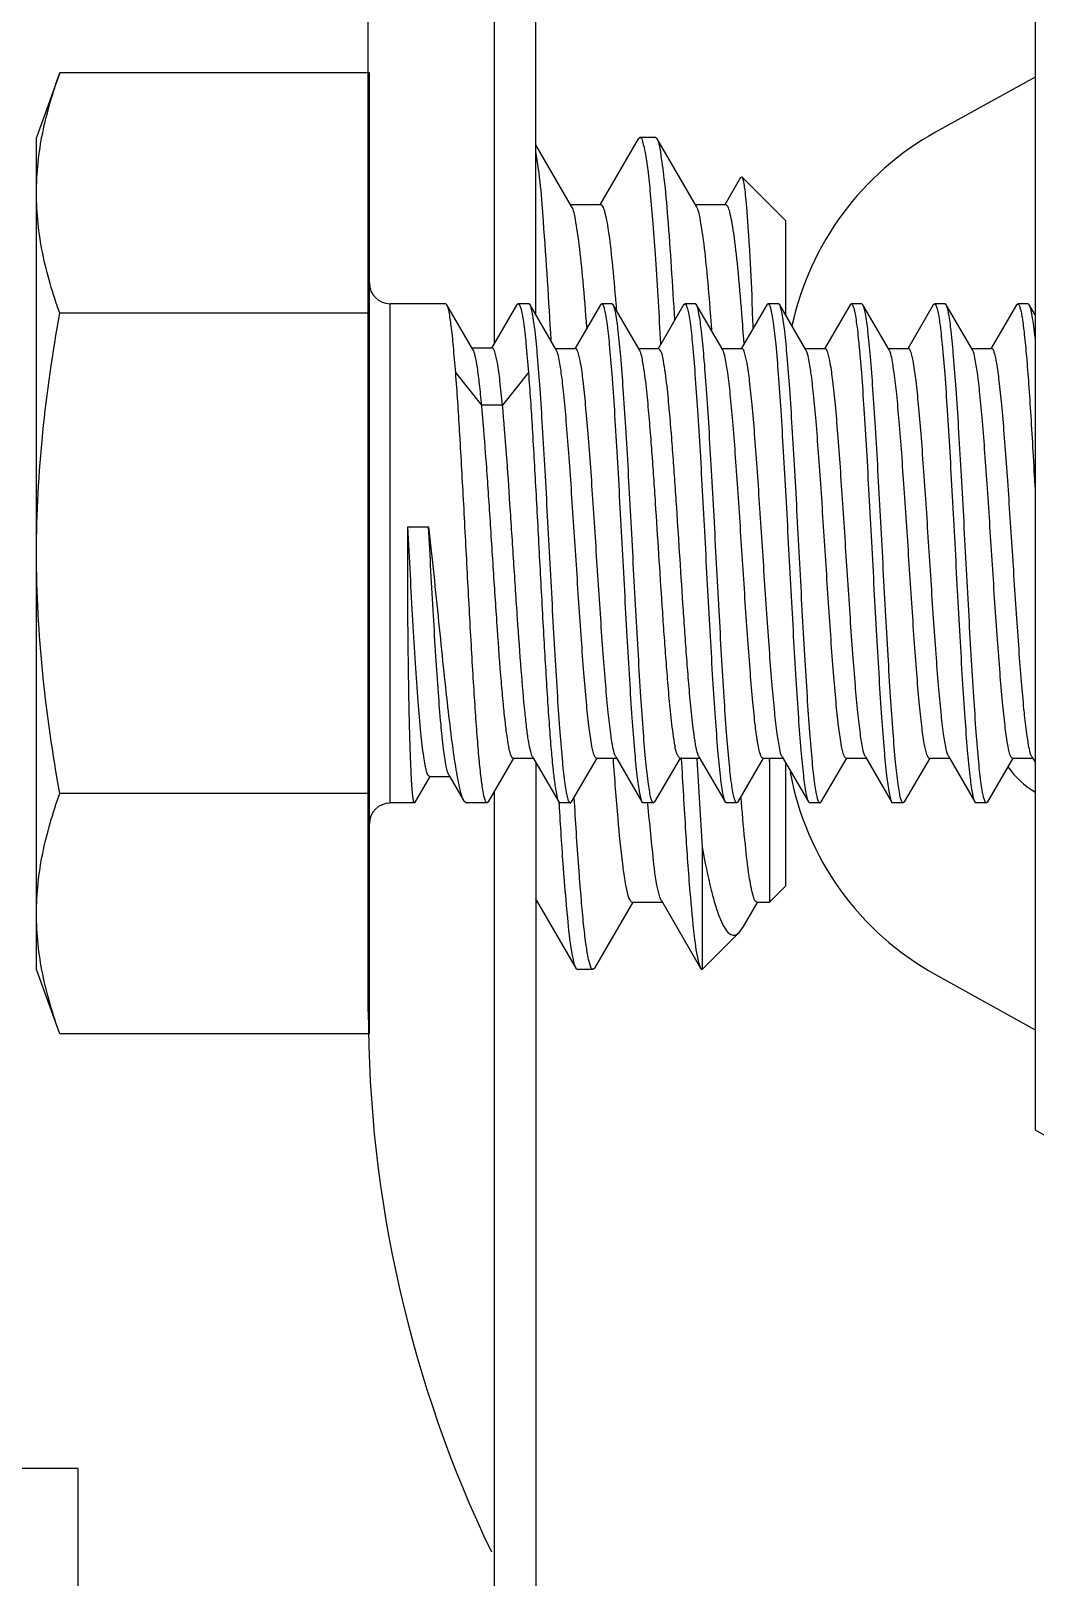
# Model space of a CAD drawing. Extents: x 1725261 to 1937680, y 860327 to 1571294.
# Drawn here: x 1828607.9 to 1828715.2, y 1228127 to 1228292.4 of the extents above; entities that cross this region are included whole.
import ezdxf

# ---------------------------------------------------------------- set-up
doc = ezdxf.new("R2010")
doc.units = 0
doc.header["$LTSCALE"] = 1000
doc.header["$MEASUREMENT"] = 0

msp = doc.modelspace()

# ---------------------------------------------------------------- linework, layer by layer
at = {"linetype": 'Continuous'}
for p, q in [((1828661.83, 1228262.02), (1828661.83, 1228387.76)), ((1828643.93, 1228187.53), (1828643.93, 1228359.84)), ((1828657.38, 1228343.27), (1828657.38, 1228258.93)), ((1828715.22, 1228298.14), (1828715.22, 1228174.86)), ((1828610.95, 1228287.87), (1828608.45, 1228280.99)), ((1828644.04, 1228287.87), (1828610.95, 1228287.87)), ((1828644.04, 1228185.13), (1828644.04, 1228287.87)), ((1828715.22, 1228287.43), (1828704.57, 1228281.53)), ((1828608.45, 1228192.01), (1828608.45, 1228280.99)), ((1828672.78, 1228280.84), (1828668.69, 1228273.78)), ((1828672.78, 1228280.84), (1828672.95, 1228280.99)), ((1828674.62, 1228280.99), (1828672.95, 1228280.99)), ((1828674.62, 1228280.99), (1828672.95, 1228280.99)), ((1828672.95, 1228280.99), (1828672.98, 1228280.98)), ((1828674.8, 1228280.84), (1828674.62, 1228280.99)), ((1828679.01, 1228273.6), (1828674.8, 1228280.84)), ((1828665.66, 1228273.6), (1828661.83, 1228280.19)), ((1828683.73, 1228276.71), (1828682.03, 1228273.78)), ((1828683.73, 1228276.71), (1828683.86, 1228276.76)), ((1828688.52, 1228272.09), (1828683.86, 1228276.76)), ((1828668.79, 1228273.78), (1828665.56, 1228273.78)), ((1828682.14, 1228273.78), (1828678.91, 1228273.78)), ((1828688.52, 1228272.09), (1828688.52, 1228262.02)), ((1828644.04, 1228262.18), (1828610.95, 1228262.18)), ((1828652.23, 1228263.19), (1828646.26, 1228263.19)), ((1828652.23, 1228263.19), (1828646.26, 1228263.19)), ((1828646.26, 1228209.81), (1828646.26, 1228263.19)), ((1828652.34, 1228263.09), (1828652.23, 1228263.19)), ((1828655.12, 1228258.32), (1828652.34, 1228263.09)), ((1828659.78, 1228263.06), (1828657.11, 1228258.45)), ((1828659.78, 1228263.06), (1828659.93, 1228263.19)), ((1828661.09, 1228263.19), (1828659.93, 1228263.19)), ((1828661.09, 1228263.19), (1828659.93, 1228263.19)), ((1828661.22, 1228263.08), (1828661.09, 1228263.19)), ((1828664.03, 1228258.25), (1828661.22, 1228263.08)), ((1828668.74, 1228263.08), (1828666.02, 1228258.39)), ((1828668.74, 1228263.08), (1828668.87, 1228263.19)), ((1828669.98, 1228263.19), (1828668.87, 1228263.19)), ((1828669.98, 1228263.19), (1828668.87, 1228263.19)), ((1828670.11, 1228263.08), (1828669.98, 1228263.19)), ((1828672.93, 1228258.25), (1828670.11, 1228263.08)), ((1828677.64, 1228263.08), (1828674.91, 1228258.39)), ((1828677.64, 1228263.08), (1828677.77, 1228263.19)), ((1828678.88, 1228263.19), (1828677.77, 1228263.19)), ((1828678.88, 1228263.19), (1828677.77, 1228263.19)), ((1828679.01, 1228263.08), (1828678.88, 1228263.19)), ((1828681.82, 1228258.25), (1828679.01, 1228263.08)), ((1828686.53, 1228263.08), (1828683.81, 1228258.39)), ((1828686.53, 1228263.08), (1828686.66, 1228263.19)), ((1828687.78, 1228263.19), (1828686.66, 1228263.19)), ((1828687.78, 1228263.19), (1828686.66, 1228263.19)), ((1828687.91, 1228263.08), (1828687.78, 1228263.19)), ((1828690.72, 1228258.25), (1828687.91, 1228263.08)), ((1828695.43, 1228263.08), (1828692.71, 1228258.39)), ((1828695.43, 1228263.08), (1828695.54, 1228263.19)), ((1828695.54, 1228263.19), (1828695.56, 1228263.19)), ((1828696.68, 1228263.19), (1828695.56, 1228263.19)), ((1828696.68, 1228263.19), (1828695.56, 1228263.19)), ((1828696.81, 1228263.08), (1828696.68, 1228263.19)), ((1828699.62, 1228258.25), (1828696.81, 1228263.08)), ((1828704.33, 1228263.08), (1828701.61, 1228258.39)), ((1828704.33, 1228263.08), (1828704.46, 1228263.19)), ((1828705.57, 1228263.19), (1828704.46, 1228263.19)), ((1828705.57, 1228263.19), (1828704.46, 1228263.19)), ((1828705.7, 1228263.08), (1828705.57, 1228263.19)), ((1828708.52, 1228258.25), (1828705.7, 1228263.08)), ((1828713.23, 1228263.08), (1828710.5, 1228258.39)), ((1828713.23, 1228263.08), (1828713.36, 1228263.19)), ((1828714.47, 1228263.19), (1828713.36, 1228263.19)), ((1828714.47, 1228263.19), (1828713.36, 1228263.19)), ((1828714.6, 1228263.08), (1828714.47, 1228263.19)), ((1828715.22, 1228262.02), (1828714.6, 1228263.08)), ((1828657.19, 1228258.45), (1828655.04, 1228258.45)), ((1828666.1, 1228258.39), (1828663.95, 1228258.39)), ((1828674.99, 1228258.39), (1828672.85, 1228258.39)), ((1828683.89, 1228258.39), (1828681.74, 1228258.39)), ((1828692.79, 1228258.39), (1828690.64, 1228258.39)), ((1828701.69, 1228258.39), (1828699.54, 1228258.39)), ((1828710.58, 1228258.39), (1828708.44, 1228258.39)), ((1828656.05, 1228252.36), (1828653.27, 1228255.84)), ((1828661.05, 1228255.84), (1828658.27, 1228252.36)), ((1828658.27, 1228252.36), (1828656.05, 1228252.36)), ((1828648.15, 1228239.33), (1828650.37, 1228239.33)), ((1828656.77, 1228209.92), (1828659.5, 1228214.61)), ((1828659.42, 1228214.61), (1828661.57, 1228214.61)), ((1828661.49, 1228214.75), (1828664.29, 1228209.92)), ((1828661.83, 1228214.16), (1828661.83, 1228085.24)), ((1828665.66, 1228209.92), (1828668.4, 1228214.61)), ((1828668.32, 1228214.61), (1828670.47, 1228214.61)), ((1828670.39, 1228214.75), (1828673.19, 1228209.92)), ((1828674.56, 1228209.92), (1828677.3, 1228214.61)), ((1828677.22, 1228214.61), (1828679.36, 1228214.61)), ((1828677.38, 1228214.68), (1828677.39, 1228214.55)), ((1828679.06, 1228214.51), (1828679.05, 1228214.65)), ((1828679.28, 1228214.75), (1828682.09, 1228209.92)), ((1828683.46, 1228209.92), (1828686.19, 1228214.61)), ((1828686.11, 1228214.61), (1828688.26, 1228214.61)), ((1828686.83, 1228214.24), (1828686.81, 1228214.59)), ((1828686.82, 1228214.62), (1828686.83, 1228214.24)), ((1828686.83, 1228214.24), (1828686.83, 1228199.22)), ((1828688.18, 1228214.75), (1828690.98, 1228209.92)), ((1828688.52, 1228214.16), (1828688.52, 1228200.91)), ((1828692.36, 1228209.92), (1828695.09, 1228214.61)), ((1828695.01, 1228214.61), (1828697.16, 1228214.61)), ((1828697.08, 1228214.75), (1828699.88, 1228209.92)), ((1828701.25, 1228209.92), (1828703.99, 1228214.61)), ((1828703.91, 1228214.61), (1828706.06, 1228214.61)), ((1828705.98, 1228214.75), (1828708.78, 1228209.92)), ((1828710.15, 1228209.92), (1828712.89, 1228214.61)), ((1828712.81, 1228214.61), (1828714.95, 1228214.61)), ((1828714.87, 1228214.75), (1828715.22, 1228214.16)), ((1828648.89, 1228209.84), (1828650.53, 1228212.66)), ((1828650.46, 1228212.66), (1828652.61, 1228212.66)), ((1828652.54, 1228212.79), (1828654.13, 1228210.05)), ((1828644.04, 1228210.81), (1828610.95, 1228210.81)), ((1828657.38, 1228210.98), (1828657.38, 1228080.79)), ((1828648.86, 1228209.81), (1828646.26, 1228209.81)), ((1828648.86, 1228209.81), (1828646.26, 1228209.81)), ((1828648.89, 1228209.84), (1828648.86, 1228209.81)), ((1828654.13, 1228210.05), (1828654.41, 1228209.81)), ((1828656.64, 1228209.81), (1828654.41, 1228209.81)), ((1828656.64, 1228209.81), (1828654.41, 1228209.81)), ((1828656.77, 1228209.92), (1828656.64, 1228209.81)), ((1828664.29, 1228209.92), (1828664.42, 1228209.81)), ((1828664.3, 1228209.9), (1828664.31, 1228209.79)), ((1828664.31, 1228209.79), (1828664.32, 1228209.68)), ((1828665.54, 1228209.81), (1828664.42, 1228209.81)), ((1828665.54, 1228209.81), (1828664.42, 1228209.81)), ((1828665.66, 1228209.92), (1828665.54, 1228209.81)), ((1828665.98, 1228209.91), (1828665.95, 1228210.36)), ((1828673.19, 1228209.92), (1828673.32, 1228209.81)), ((1828674.43, 1228209.81), (1828673.32, 1228209.81)), ((1828674.43, 1228209.81), (1828673.32, 1228209.81)), ((1828673.83, 1228209.73), (1828673.82, 1228209.81)), ((1828674.56, 1228209.92), (1828674.43, 1228209.81)), ((1828682.09, 1228209.92), (1828682.22, 1228209.81)), ((1828683.33, 1228209.81), (1828682.22, 1228209.81)), ((1828683.33, 1228209.81), (1828682.22, 1228209.81)), ((1828683.46, 1228209.92), (1828683.33, 1228209.81)), ((1828683.83, 1228209.84), (1828683.79, 1228210.39)), ((1828690.98, 1228209.92), (1828691.11, 1228209.81)), ((1828692.23, 1228209.81), (1828691.11, 1228209.81)), ((1828692.23, 1228209.81), (1828691.11, 1228209.81)), ((1828692.36, 1228209.92), (1828692.23, 1228209.81)), ((1828699.88, 1228209.92), (1828700.01, 1228209.81)), ((1828701.13, 1228209.81), (1828700.01, 1228209.81)), ((1828701.13, 1228209.81), (1828700.01, 1228209.81)), ((1828701.25, 1228209.92), (1828701.13, 1228209.81)), ((1828708.78, 1228209.92), (1828708.91, 1228209.81)), ((1828710.02, 1228209.81), (1828708.91, 1228209.81)), ((1828710.02, 1228209.81), (1828708.91, 1228209.81)), ((1828710.15, 1228209.92), (1828710.02, 1228209.81)), ((1828679.63, 1228205.08), (1828679.63, 1228192.01)), ((1828688.52, 1228200.91), (1828686.83, 1228199.22)), ((1828661.91, 1228199.4), (1828661.83, 1228199.56)), ((1828661.83, 1228199.22), (1828662.01, 1228199.22)), ((1828661.91, 1228199.4), (1828666.1, 1228192.16)), ((1828668.13, 1228192.16), (1828672.23, 1228199.22)), ((1828672.13, 1228199.22), (1828675.36, 1228199.22)), ((1828675.26, 1228199.4), (1828679.45, 1228192.16)), ((1828684.06, 1228196.61), (1828685.55, 1228199.17)), ((1828685.47, 1228199.22), (1828686.83, 1228199.22)), ((1828685.55, 1228199.17), (1828685.58, 1228199.22)), ((1828683.6, 1228195.99), (1828679.63, 1228192.01)), ((1828683.6, 1228195.99), (1828684.06, 1228196.61)), ((1828610.95, 1228185.13), (1828608.45, 1228192.01)), ((1828666.1, 1228192.16), (1828666.28, 1228192.01)), ((1828667.95, 1228192.01), (1828666.28, 1228192.01)), ((1828667.95, 1228192.01), (1828666.28, 1228192.01)), ((1828667.95, 1228192.01), (1828667.93, 1228192.01)), ((1828668.13, 1228192.16), (1828667.95, 1228192.01)), ((1828679.45, 1228192.16), (1828679.63, 1228192.01)), ((1828704.57, 1228191.47), (1828715.22, 1228185.57)), ((1828644.04, 1228185.13), (1828610.95, 1228185.13)), ((1828715.22, 1228174.86), (1828821.99, 1228113.21)), ((1828612.9, 1228138.63), (1828586.2, 1228138.63)), ((1828612.9, 1228116.38), (1828612.9, 1228138.63))]:
    msp.add_line(p, q, dxfattribs=at)
for centre, radius, start, end in [((1828719.67, 1228254.29), 31.14, 119, 167.8939), ((1827936.14, 1228218.87), 741.78, 3.29205, 3.72682), ((1828646.26, 1228265.42), 2.22, 180, 270), ((1828659.93, 1228263.11), 0.0861, 84.1854, 89.9947), ((1828668.87, 1228263.12), 0.076, 79.0043, 89.9604), ((1828340.17, 1228236.24), 331.36, 4.5387, 4.6656), ((1828677.77, 1228263.12), 0.0761, 78.9113, 89.9594), ((1828267.09, 1228229.73), 414.71, 4.2321, 4.4817), ((1828233.41, 1228226.9), 451.83, 4.0698, 4.4728), ((1827793.54, 1228222.62), 892.35, 2.44216, 2.62087), ((1828686.66, 1228263.12), 0.076, 78.9914, 89.9603), ((1828704.46, 1228263.12), 0.076, 78.9891, 89.9603), ((1828713.36, 1228263.12), 0.076, 78.9741, 89.9601), ((1829389.51, 1228252.53), 711.46, 183.06383, 183.82448), ((1828719.67, 1228218.7), 31.14, 190.3451, 241), ((1828719.67, 1228218.7), 8.9, 214.3268, 239.8898), ((1828646.26, 1228207.58), 2.22, 90, 180), ((1828656.64, 1228209.88), 0.0759, 259.6399, 269.9669), ((1828665.54, 1228209.88), 0.076, 259.2241, 269.9627), ((1828674.43, 1228209.88), 0.076, 259.0953, 269.9614), ((1828683.33, 1228209.88), 0.076, 259.2557, 269.963), ((1828692.23, 1228209.88), 0.076, 259.0989, 269.9614), ((1828701.13, 1228209.88), 0.076, 259.2688, 269.9632), ((1828710.02, 1228209.88), 0.076, 259.1048, 269.9615), ((1828777.47, 1228187.53), 133.54, 180, 205.649)]:
    msp.add_arc(centre, radius, start, end, dxfattribs=at)
for points, knots in [([(1828608.45, 1228275.03), (1828608.45, 1228277.19), (1828608.93, 1228281.58), (1828610.19, 1228285.79), (1828610.95, 1228287.87)], [0, 0, 0, 0, 0.493589, 1, 1, 1, 1]), ([(1828672.98, 1228280.98), (1828673.14, 1228280.94), (1828673.33, 1228280.26), (1828673.59, 1228279.2), (1828673.84, 1228277.26), (1828674.1, 1228274.74), (1828674.37, 1228271.56), (1828674.75, 1228266.22), (1828675, 1228261.93), (1828675.17, 1228258.91)], [0, 0, 0, 0, 0.023099, 0.076921, 0.162181, 0.277789, 0.421938, 0.592279, 1, 1, 1, 1]), ([(1828676.35, 1228267.09), (1828676.23, 1228268.88), (1828676, 1228272.05), (1828675.66, 1228276.18), (1828675.26, 1228278.95), (1828675.04, 1228280.42), (1828674.8, 1228280.84)], [0, 0, 0, 0, 0.387565, 0.689151, 0.895137, 1, 1, 1, 1]), ([(1828663.47, 1228259.3), (1828663.24, 1228263.54), (1828662.79, 1228270.27), (1828662.29, 1228277.02), (1828661.83, 1228279.49)], [0, 0, 0, 0, 0.628544, 1, 1, 1, 1]), ([(1828683.86, 1228276.75), (1828683.94, 1228276.67), (1828684.02, 1228276.27), (1828684.16, 1228275.55), (1828684.28, 1228274.4), (1828684.48, 1228272.14), (1828684.71, 1228268.44), (1828684.87, 1228265.24), (1828684.95, 1228263.43)], [0, 0, 0, 0, 0.027491, 0.083885, 0.169406, 0.283463, 0.592757, 1, 1, 1, 1]), ([(1828610.95, 1228262.18), (1828610.19, 1228264.27), (1828608.93, 1228268.48), (1828608.45, 1228272.87), (1828608.45, 1228275.03)], [0, 0, 0, 0, 0.506411, 1, 1, 1, 1]), ([(1828667.29, 1228260.68), (1828667.17, 1228262.33), (1828666.93, 1228265.29), (1828666.56, 1228269.16), (1828666.15, 1228271.79), (1828665.9, 1228273.19), (1828665.66, 1228273.6)], [0, 0, 0, 0, 0.381754, 0.681975, 0.890091, 1, 1, 1, 1]), ([(1828670.43, 1228263.19), (1828670.31, 1228264.7), (1828670.08, 1228267.32), (1828669.71, 1228270.6), (1828669.35, 1228272.63), (1828669.08, 1228273.51), (1828668.88, 1228273.78), (1828668.79, 1228273.78)], [0, 0, 0, 0, 0.418158, 0.729515, 0.923411, 0.975112, 1, 1, 1, 1]), ([(1828680.53, 1228262.13), (1828680.41, 1228263.6), (1828680.19, 1228266.22), (1828679.84, 1228269.64), (1828679.47, 1228271.98), (1828679.23, 1228273.23), (1828679.01, 1228273.6)], [0, 0, 0, 0, 0.38118, 0.680309, 0.888233, 1, 1, 1, 1]), ([(1828683.86, 1228262.13), (1828683.74, 1228263.78), (1828683.49, 1228266.65), (1828683.13, 1228269.97), (1828682.82, 1228271.94), (1828682.6, 1228272.91), (1828682.44, 1228273.47), (1828682.23, 1228273.78), (1828682.14, 1228273.78)], [0, 0, 0, 0, 0.417353, 0.72929, 0.841771, 0.92395, 0.975651, 1, 1, 1, 1]), ([(1828653.27, 1228255.84), (1828653.19, 1228256.78), (1828653.05, 1228258.44), (1828652.84, 1228260.62), (1828652.61, 1228262.09), (1828652.47, 1228262.87), (1828652.34, 1228263.09)], [0, 0, 0, 0, 0.385426, 0.68535, 0.89169, 1, 1, 1, 1]), ([(1828659.94, 1228263.19), (1828660.01, 1228263.18), (1828660.14, 1228262.99), (1828660.25, 1228262.63), (1828660.39, 1228262.01), (1828660.59, 1228260.77), (1828660.82, 1228258.68), (1828660.97, 1228256.88), (1828661.05, 1228255.84)], [0, 0, 0, 0, 0.025999, 0.078741, 0.161216, 0.273457, 0.583864, 1, 1, 1, 1]), ([(1828665.52, 1228209.81), (1828665.46, 1228209.82), (1828665.34, 1228210.03), (1828665.23, 1228210.4), (1828665.1, 1228211.04), (1828664.9, 1228212.31), (1828664.68, 1228214.44), (1828664.42, 1228217.57), (1828664.16, 1228221.38), (1828663.9, 1228225.73), (1828663.63, 1228230.47), (1828663.37, 1228235.43), (1828663.1, 1228240.42), (1828662.84, 1228245.28), (1828662.58, 1228249.82), (1828662.31, 1228253.88), (1828662.06, 1228257.31), (1828661.8, 1228260), (1828661.58, 1228261.73), (1828661.38, 1228262.66), (1828661.28, 1228262.97), (1828661.22, 1228263.08)], [0, 0, 0, 0, 0.003704, 0.011323, 0.023191, 0.03929, 0.083673, 0.142993, 0.215158, 0.297591, 0.387338, 0.481186, 0.575764, 0.667671, 0.753614, 0.830513, 0.895616, 0.946611, 0.98173, 0.992985, 1, 1, 1, 1]), ([(1828668.88, 1228263.19), (1828668.95, 1228263.18), (1828669.07, 1228262.97), (1828669.18, 1228262.6), (1828669.31, 1228261.96), (1828669.5, 1228260.69), (1828669.73, 1228258.56), (1828669.99, 1228255.43), (1828670.25, 1228251.62), (1828670.51, 1228247.27), (1828670.77, 1228242.53), (1828671.04, 1228237.57), (1828671.3, 1228232.58), (1828671.57, 1228227.72), (1828671.83, 1228223.18), (1828672.09, 1228219.12), (1828672.35, 1228215.69), (1828672.61, 1228213), (1828672.83, 1228211.27), (1828673.03, 1228210.34), (1828673.13, 1228210.03), (1828673.19, 1228209.92)], [0, 0, 0, 0, 0.003711, 0.011336, 0.02321, 0.039312, 0.083698, 0.143015, 0.215173, 0.297594, 0.387327, 0.481159, 0.575721, 0.667617, 0.753551, 0.830448, 0.895556, 0.946563, 0.981704, 0.992971, 1, 1, 1, 1]), ([(1828674.42, 1228209.81), (1828674.35, 1228209.82), (1828674.24, 1228210.03), (1828674.13, 1228210.4), (1828673.99, 1228211.04), (1828673.8, 1228212.31), (1828673.57, 1228214.44), (1828673.32, 1228217.57), (1828673.06, 1228221.38), (1828672.79, 1228225.73), (1828672.53, 1228230.47), (1828672.26, 1228235.43), (1828672, 1228240.43), (1828671.74, 1228245.28), (1828671.47, 1228249.82), (1828671.21, 1228253.88), (1828670.95, 1228257.31), (1828670.69, 1228260), (1828670.48, 1228261.73), (1828670.28, 1228262.66), (1828670.18, 1228262.97), (1828670.11, 1228263.08)], [0, 0, 0, 0, 0.003708, 0.011332, 0.023206, 0.03931, 0.083702, 0.143027, 0.215196, 0.297632, 0.387379, 0.481219, 0.575788, 0.66769, 0.753628, 0.830521, 0.895618, 0.946611, 0.98173, 0.992985, 1, 1, 1, 1]), ([(1828677.78, 1228263.19), (1828677.85, 1228263.18), (1828677.96, 1228262.97), (1828678.07, 1228262.59), (1828678.21, 1228261.96), (1828678.4, 1228260.69), (1828678.63, 1228258.56), (1828678.88, 1228255.43), (1828679.14, 1228251.62), (1828679.41, 1228247.27), (1828679.67, 1228242.53), (1828679.93, 1228237.57), (1828680.2, 1228232.58), (1828680.46, 1228227.72), (1828680.73, 1228223.18), (1828680.99, 1228219.12), (1828681.25, 1228215.69), (1828681.5, 1228213), (1828681.72, 1228211.27), (1828681.92, 1228210.34), (1828682.02, 1228210.03), (1828682.09, 1228209.92)], [0, 0, 0, 0, 0.003714, 0.011343, 0.023221, 0.039327, 0.08372, 0.14304, 0.215198, 0.297619, 0.387351, 0.481178, 0.575732, 0.667622, 0.753555, 0.83045, 0.895556, 0.946562, 0.981703, 0.992971, 1, 1, 1, 1]), ([(1828683.32, 1228209.81), (1828683.25, 1228209.82), (1828683.13, 1228210.03), (1828683.02, 1228210.4), (1828682.89, 1228211.04), (1828682.7, 1228212.31), (1828682.47, 1228214.44), (1828682.21, 1228217.56), (1828681.95, 1228221.38), (1828681.69, 1228225.73), (1828681.43, 1228230.47), (1828681.16, 1228235.43), (1828680.9, 1228240.42), (1828680.63, 1228245.28), (1828680.37, 1228249.82), (1828680.11, 1228253.88), (1828679.85, 1228257.31), (1828679.59, 1228260), (1828679.37, 1228261.73), (1828679.17, 1228262.66), (1828679.07, 1228262.97), (1828679.01, 1228263.08)], [0, 0, 0, 0, 0.003703, 0.011321, 0.023188, 0.039286, 0.083667, 0.142986, 0.21515, 0.297581, 0.387329, 0.481177, 0.575755, 0.667664, 0.753609, 0.83051, 0.895615, 0.94661, 0.98173, 0.992984, 1, 1, 1, 1]), ([(1828686.68, 1228263.19), (1828686.74, 1228263.18), (1828686.86, 1228262.97), (1828686.97, 1228262.6), (1828687.1, 1228261.96), (1828687.3, 1228260.69), (1828687.52, 1228258.56), (1828687.78, 1228255.43), (1828688.04, 1228251.62), (1828688.3, 1228247.27), (1828688.57, 1228242.53), (1828688.83, 1228237.57), (1828689.1, 1228232.58), (1828689.36, 1228227.72), (1828689.62, 1228223.18), (1828689.89, 1228219.12), (1828690.14, 1228215.69), (1828690.4, 1228213), (1828690.62, 1228211.27), (1828690.82, 1228210.34), (1828690.92, 1228210.03), (1828690.98, 1228209.92)], [0, 0, 0, 0, 0.003711, 0.011337, 0.023212, 0.039314, 0.0837, 0.143018, 0.215176, 0.297599, 0.387332, 0.481164, 0.575726, 0.667621, 0.753554, 0.830449, 0.895556, 0.946563, 0.981704, 0.992971, 1, 1, 1, 1]), ([(1828692.21, 1228209.81), (1828692.15, 1228209.82), (1828692.03, 1228210.03), (1828691.92, 1228210.4), (1828691.79, 1228211.04), (1828691.6, 1228212.31), (1828691.37, 1228214.44), (1828691.11, 1228217.57), (1828690.85, 1228221.38), (1828690.59, 1228225.73), (1828690.32, 1228230.47), (1828690.06, 1228235.43), (1828689.8, 1228240.43), (1828689.53, 1228245.28), (1828689.27, 1228249.82), (1828689.01, 1228253.88), (1828688.75, 1228257.31), (1828688.49, 1228260), (1828688.27, 1228261.73), (1828688.07, 1228262.66), (1828687.97, 1228262.97), (1828687.91, 1228263.08)], [0, 0, 0, 0, 0.003708, 0.011332, 0.023206, 0.039309, 0.083701, 0.143026, 0.215196, 0.297631, 0.387378, 0.481219, 0.575788, 0.66769, 0.753628, 0.830521, 0.895618, 0.94661, 0.98173, 0.992985, 1, 1, 1, 1]), ([(1828695.56, 1228263.19), (1828695.62, 1228263.19), (1828695.75, 1228263), (1828695.85, 1228262.65), (1828695.99, 1228262.03), (1828696.18, 1228260.78), (1828696.41, 1228258.68), (1828696.67, 1228255.57), (1828696.93, 1228251.77), (1828697.19, 1228247.42), (1828697.46, 1228242.68), (1828697.72, 1228237.71), (1828697.99, 1228232.69), (1828698.25, 1228227.82), (1828698.52, 1228223.26), (1828698.78, 1228219.18), (1828699.04, 1228215.72), (1828699.3, 1228213.02), (1828699.52, 1228211.28), (1828699.72, 1228210.35), (1828699.82, 1228210.03), (1828699.88, 1228209.92)], [0, 0, 0, 0, 0.003386, 0.010605, 0.022094, 0.037845, 0.081651, 0.140562, 0.21249, 0.294853, 0.384679, 0.47873, 0.573605, 0.66588, 0.752224, 0.829521, 0.894986, 0.946281, 0.981617, 0.992941, 1, 1, 1, 1]), ([(1828701.11, 1228209.81), (1828701.05, 1228209.82), (1828700.93, 1228210.03), (1828700.82, 1228210.4), (1828700.69, 1228211.04), (1828700.49, 1228212.31), (1828700.27, 1228214.44), (1828700.01, 1228217.56), (1828699.75, 1228221.37), (1828699.49, 1228225.73), (1828699.22, 1228230.47), (1828698.96, 1228235.43), (1828698.69, 1228240.42), (1828698.43, 1228245.28), (1828698.17, 1228249.82), (1828697.9, 1228253.88), (1828697.65, 1228257.31), (1828697.39, 1228260), (1828697.17, 1228261.73), (1828696.97, 1228262.66), (1828696.87, 1228262.97), (1828696.81, 1228263.08)], [0, 0, 0, 0, 0.003703, 0.01132, 0.023187, 0.039284, 0.083664, 0.142983, 0.215146, 0.297577, 0.387325, 0.481173, 0.575752, 0.667661, 0.753607, 0.830509, 0.895614, 0.946609, 0.98173, 0.992984, 1, 1, 1, 1]), ([(1828704.47, 1228263.19), (1828704.54, 1228263.18), (1828704.66, 1228262.97), (1828704.77, 1228262.6), (1828704.9, 1228261.96), (1828705.09, 1228260.69), (1828705.32, 1228258.56), (1828705.58, 1228255.43), (1828705.84, 1228251.62), (1828706.1, 1228247.27), (1828706.36, 1228242.53), (1828706.63, 1228237.57), (1828706.89, 1228232.58), (1828707.16, 1228227.72), (1828707.42, 1228223.18), (1828707.68, 1228219.12), (1828707.94, 1228215.69), (1828708.2, 1228213), (1828708.42, 1228211.27), (1828708.62, 1228210.34), (1828708.72, 1228210.03), (1828708.78, 1228209.92)], [0, 0, 0, 0, 0.003711, 0.011337, 0.023212, 0.039315, 0.083701, 0.143019, 0.215177, 0.2976, 0.387333, 0.481165, 0.575727, 0.667621, 0.753554, 0.830449, 0.895556, 0.946563, 0.981704, 0.992971, 1, 1, 1, 1]), ([(1828710.01, 1228209.81), (1828709.94, 1228209.82), (1828709.83, 1228210.03), (1828709.72, 1228210.4), (1828709.58, 1228211.04), (1828709.39, 1228212.31), (1828709.16, 1228214.44), (1828708.91, 1228217.57), (1828708.65, 1228221.38), (1828708.38, 1228225.73), (1828708.12, 1228230.47), (1828707.85, 1228235.43), (1828707.59, 1228240.43), (1828707.33, 1228245.28), (1828707.06, 1228249.82), (1828706.8, 1228253.88), (1828706.54, 1228257.31), (1828706.28, 1228260), (1828706.07, 1228261.73), (1828705.87, 1228262.66), (1828705.77, 1228262.97), (1828705.7, 1228263.08)], [0, 0, 0, 0, 0.003708, 0.011331, 0.023205, 0.039308, 0.083699, 0.143025, 0.215195, 0.297631, 0.387378, 0.481219, 0.575789, 0.667691, 0.753629, 0.830521, 0.895618, 0.946611, 0.981731, 0.992985, 1, 1, 1, 1]), ([(1828713.37, 1228263.19), (1828713.42, 1228263.18), (1828713.53, 1228263.03), (1828713.62, 1228262.75), (1828713.74, 1228262.28), (1828713.9, 1228261.33), (1828714.1, 1228259.73), (1828714.32, 1228257.37), (1828714.54, 1228254.46), (1828714.77, 1228251.07), (1828714.99, 1228247.3), (1828715.14, 1228244.66), (1828715.22, 1228243.3)], [0, 0, 0, 0, 0.007976, 0.023399, 0.047119, 0.079188, 0.167777, 0.287121, 0.434165, 0.605074, 0.795358, 1, 1, 1, 1]), ([(1828715.22, 1228259.58), (1828715.13, 1228260.36), (1828715.02, 1228261.4), (1828714.79, 1228262.56), (1828714.68, 1228262.95), (1828714.6, 1228263.08)], [0, 0, 0, 0, 0.664814, 0.874197, 1, 1, 1, 1]), ([(1828656.05, 1228252.36), (1828655.98, 1228253.11), (1828655.84, 1228254.45), (1828655.63, 1228256.22), (1828655.4, 1228257.45), (1828655.24, 1228258.11), (1828655.12, 1228258.32)], [0, 0, 0, 0, 0.374921, 0.67078, 0.880329, 1, 1, 1, 1]), ([(1828658.27, 1228252.36), (1828658.19, 1228253.22), (1828658.04, 1228254.74), (1828657.79, 1228256.63), (1828657.56, 1228257.79), (1828657.37, 1228258.31), (1828657.24, 1228258.45), (1828657.19, 1228258.45)], [0, 0, 0, 0, 0.416821, 0.727006, 0.920674, 0.973077, 1, 1, 1, 1]), ([(1828668.32, 1228214.61), (1828668.26, 1228214.61), (1828668.14, 1228214.76), (1828667.96, 1228215.26), (1828667.72, 1228216.4), (1828667.48, 1228218.26), (1828667.22, 1228220.79), (1828666.96, 1228223.87), (1828666.7, 1228227.4), (1828666.44, 1228231.25), (1828666.09, 1228236.64), (1828665.74, 1228241.99), (1828665.38, 1228247.11), (1828665.12, 1228250.47), (1828664.86, 1228253.33), (1828664.61, 1228255.59), (1828664.35, 1228257.16), (1828664.18, 1228258), (1828664.03, 1228258.25)], [0, 0, 0, 0, 0.003779, 0.011114, 0.038197, 0.081557, 0.139812, 0.210943, 0.29244, 0.38141, 0.474689, 0.66085, 0.747103, 0.824649, 0.89074, 0.943055, 0.979813, 1, 1, 1, 1]), ([(1828670.39, 1228214.75), (1828670.24, 1228215), (1828670.06, 1228215.84), (1828669.8, 1228217.41), (1828669.55, 1228219.68), (1828669.29, 1228222.54), (1828669.03, 1228225.9), (1828668.67, 1228231.01), (1828668.33, 1228236.36), (1828667.98, 1228241.75), (1828667.72, 1228245.61), (1828667.45, 1228249.14), (1828667.19, 1228252.21), (1828666.94, 1228254.74), (1828666.69, 1228256.6), (1828666.46, 1228257.73), (1828666.28, 1228258.24), (1828666.15, 1228258.39), (1828666.1, 1228258.39)], [0, 0, 0, 0, 0.020221, 0.057009, 0.109346, 0.175452, 0.253005, 0.33926, 0.525406, 0.618671, 0.707626, 0.789106, 0.860222, 0.918463, 0.961813, 0.988889, 0.996221, 1, 1, 1, 1]), ([(1828677.22, 1228214.61), (1828676.9, 1228214.93), (1828676.7, 1228215.9), (1828676.53, 1228217.23), (1828676.33, 1228218.6), (1828676.16, 1228220.42), (1828675.95, 1228222.7), (1828675.74, 1228225.44), (1828675.54, 1228228.18), (1828675.29, 1228231.83), (1828675, 1228236.4), (1828674.7, 1228240.97), (1828674.46, 1228244.63), (1828674.26, 1228247.37), (1828674.05, 1228250.11), (1828673.85, 1228252.39), (1828673.67, 1228254.21), (1828673.5, 1228255.57), (1828673.3, 1228256.92), (1828673.13, 1228257.84), (1828672.93, 1228258.25)], [0, 0, 0, 0, 0.030768, 0.062218, 0.093344, 0.124643, 0.187198, 0.249714, 0.31225, 0.374778, 0.499837, 0.624896, 0.687425, 0.749956, 0.812483, 0.875017, 0.906295, 0.937525, 0.968815, 1, 1, 1, 1]), ([(1828679.28, 1228214.75), (1828679.08, 1228215.16), (1828678.91, 1228216.08), (1828678.71, 1228217.43), (1828678.55, 1228218.79), (1828678.36, 1228220.61), (1828678.16, 1228222.89), (1828677.95, 1228225.63), (1828677.75, 1228228.37), (1828677.51, 1228232.03), (1828677.21, 1228236.6), (1828676.92, 1228241.17), (1828676.67, 1228244.82), (1828676.47, 1228247.56), (1828676.26, 1228250.3), (1828676.05, 1228252.58), (1828675.88, 1228254.4), (1828675.68, 1228255.77), (1828675.51, 1228257.1), (1828675.31, 1228258.06), (1828674.99, 1228258.39)], [0, 0, 0, 0, 0.031186, 0.062475, 0.093704, 0.124983, 0.187517, 0.250043, 0.312574, 0.375103, 0.500161, 0.62522, 0.687747, 0.750283, 0.812799, 0.875353, 0.906651, 0.937778, 0.969229, 1, 1, 1, 1]), ([(1828686.11, 1228214.61), (1828686.06, 1228214.61), (1828685.93, 1228214.76), (1828685.75, 1228215.26), (1828685.52, 1228216.4), (1828685.27, 1228218.26), (1828685.02, 1228220.79), (1828684.76, 1228223.87), (1828684.49, 1228227.4), (1828684.23, 1228231.25), (1828683.88, 1228236.64), (1828683.54, 1228241.99), (1828683.18, 1228247.11), (1828682.92, 1228250.47), (1828682.66, 1228253.33), (1828682.41, 1228255.59), (1828682.15, 1228257.16), (1828681.97, 1228258), (1828681.82, 1228258.25)], [0, 0, 0, 0, 0.003779, 0.011113, 0.038196, 0.081556, 0.139811, 0.210942, 0.292439, 0.38141, 0.474689, 0.66085, 0.747103, 0.824649, 0.89074, 0.943055, 0.979813, 1, 1, 1, 1]), ([(1828688.18, 1228214.75), (1828688.03, 1228215), (1828687.86, 1228215.84), (1828687.6, 1228217.41), (1828687.35, 1228219.68), (1828687.09, 1228222.54), (1828686.83, 1228225.9), (1828686.47, 1228231.01), (1828686.12, 1228236.36), (1828685.77, 1228241.75), (1828685.51, 1228245.61), (1828685.25, 1228249.14), (1828684.99, 1228252.21), (1828684.73, 1228254.74), (1828684.49, 1228256.6), (1828684.25, 1228257.73), (1828684.07, 1228258.24), (1828683.95, 1228258.39), (1828683.89, 1228258.39)], [0, 0, 0, 0, 0.020221, 0.057009, 0.109346, 0.175452, 0.253005, 0.33926, 0.525406, 0.618671, 0.707625, 0.789106, 0.860221, 0.918463, 0.961812, 0.988889, 0.996221, 1, 1, 1, 1]), ([(1828695.01, 1228214.61), (1828694.96, 1228214.61), (1828694.83, 1228214.76), (1828694.65, 1228215.26), (1828694.42, 1228216.4), (1828694.17, 1228218.26), (1828693.91, 1228220.79), (1828693.65, 1228223.86), (1828693.39, 1228227.4), (1828693.13, 1228231.25), (1828692.78, 1228236.64), (1828692.44, 1228241.99), (1828692.08, 1228247.11), (1828691.82, 1228250.47), (1828691.55, 1228253.33), (1828691.31, 1228255.59), (1828691.04, 1228257.16), (1828690.87, 1228258), (1828690.72, 1228258.25)], [0, 0, 0, 0, 0.003779, 0.011113, 0.038196, 0.081555, 0.139809, 0.210939, 0.292435, 0.381405, 0.474683, 0.660843, 0.747096, 0.824643, 0.890735, 0.943051, 0.979811, 1, 1, 1, 1]), ([(1828697.08, 1228214.75), (1828696.93, 1228215), (1828696.75, 1228215.84), (1828696.49, 1228217.41), (1828696.25, 1228219.68), (1828695.98, 1228222.54), (1828695.72, 1228225.9), (1828695.36, 1228231.01), (1828695.02, 1228236.36), (1828694.67, 1228241.75), (1828694.41, 1228245.6), (1828694.15, 1228249.14), (1828693.89, 1228252.21), (1828693.63, 1228254.74), (1828693.38, 1228256.6), (1828693.15, 1228257.73), (1828692.97, 1228258.24), (1828692.84, 1228258.39), (1828692.79, 1228258.39)], [0, 0, 0, 0, 0.020221, 0.057008, 0.109345, 0.17545, 0.253003, 0.339257, 0.525401, 0.618666, 0.70762, 0.789101, 0.860217, 0.918459, 0.96181, 0.988888, 0.996221, 1, 1, 1, 1]), ([(1828703.91, 1228214.61), (1828703.85, 1228214.61), (1828703.73, 1228214.76), (1828703.55, 1228215.26), (1828703.31, 1228216.4), (1828703.07, 1228218.26), (1828702.81, 1228220.79), (1828702.55, 1228223.87), (1828702.29, 1228227.4), (1828702.03, 1228231.25), (1828701.68, 1228236.64), (1828701.33, 1228241.99), (1828700.97, 1228247.11), (1828700.71, 1228250.47), (1828700.45, 1228253.33), (1828700.2, 1228255.59), (1828699.94, 1228257.16), (1828699.77, 1228258), (1828699.62, 1228258.25)], [0, 0, 0, 0, 0.003779, 0.011114, 0.038196, 0.081556, 0.139811, 0.210942, 0.292439, 0.38141, 0.474688, 0.660849, 0.747103, 0.824649, 0.89074, 0.943055, 0.979813, 1, 1, 1, 1]), ([(1828705.98, 1228214.75), (1828705.83, 1228215), (1828705.65, 1228215.84), (1828705.39, 1228217.41), (1828705.14, 1228219.68), (1828704.88, 1228222.54), (1828704.62, 1228225.9), (1828704.26, 1228231.01), (1828703.92, 1228236.36), (1828703.57, 1228241.75), (1828703.31, 1228245.61), (1828703.04, 1228249.14), (1828702.78, 1228252.21), (1828702.53, 1228254.74), (1828702.28, 1228256.6), (1828702.05, 1228257.73), (1828701.87, 1228258.24), (1828701.74, 1228258.39), (1828701.69, 1228258.39)], [0, 0, 0, 0, 0.020221, 0.057009, 0.109346, 0.175452, 0.253005, 0.33926, 0.525406, 0.618671, 0.707625, 0.789106, 0.860221, 0.918463, 0.961812, 0.988889, 0.996222, 1, 1, 1, 1]), ([(1828712.81, 1228214.61), (1828712.75, 1228214.61), (1828712.62, 1228214.76), (1828712.44, 1228215.26), (1828712.21, 1228216.4), (1828711.97, 1228218.26), (1828711.71, 1228220.79), (1828711.45, 1228223.87), (1828711.19, 1228227.4), (1828710.92, 1228231.25), (1828710.57, 1228236.64), (1828710.23, 1228241.99), (1828709.87, 1228247.11), (1828709.61, 1228250.47), (1828709.35, 1228253.33), (1828709.1, 1228255.59), (1828708.84, 1228257.16), (1828708.67, 1228258), (1828708.52, 1228258.25)], [0, 0, 0, 0, 0.003779, 0.011114, 0.038197, 0.081556, 0.139811, 0.210942, 0.292439, 0.381409, 0.474688, 0.660849, 0.747103, 0.824649, 0.89074, 0.943055, 0.979813, 1, 1, 1, 1]), ([(1828714.87, 1228214.75), (1828714.72, 1228215), (1828714.55, 1228215.84), (1828714.29, 1228217.41), (1828714.04, 1228219.68), (1828713.78, 1228222.54), (1828713.52, 1228225.9), (1828713.16, 1228231.01), (1828712.82, 1228236.36), (1828712.47, 1228241.75), (1828712.2, 1228245.61), (1828711.94, 1228249.14), (1828711.68, 1228252.21), (1828711.42, 1228254.74), (1828711.18, 1228256.6), (1828710.95, 1228257.73), (1828710.77, 1228258.24), (1828710.64, 1228258.39), (1828710.58, 1228258.39)], [0, 0, 0, 0, 0.020221, 0.057009, 0.109346, 0.175452, 0.253005, 0.33926, 0.525406, 0.618671, 0.707625, 0.789106, 0.860221, 0.918463, 0.961812, 0.988888, 0.996222, 1, 1, 1, 1]), ([(1828656.62, 1228209.81), (1828656.58, 1228209.82), (1828656.49, 1228209.94), (1828656.34, 1228210.34), (1828656.16, 1228211.23), (1828655.96, 1228212.68), (1828655.76, 1228214.67), (1828655.56, 1228217.12), (1828655.35, 1228220.01), (1828655.15, 1228223.25), (1828654.86, 1228228.09), (1828654.52, 1228234.45), (1828654.12, 1228242.09), (1828653.72, 1228249.24), (1828653.43, 1228253.77), (1828653.27, 1228255.84)], [0, 0, 0, 0, 0.003023, 0.008655, 0.02883, 0.060884, 0.10423, 0.157961, 0.220923, 0.291749, 0.368894, 0.535298, 0.705669, 0.865188, 1, 1, 1, 1]), ([(1828661.05, 1228255.84), (1828661.2, 1228253.85), (1828661.49, 1228249.5), (1828661.87, 1228242.62), (1828662.26, 1228235.25), (1828662.65, 1228227.98), (1828662.99, 1228222.25), (1828663.26, 1228218.16), (1828663.46, 1228215.62), (1828663.66, 1228213.5), (1828663.85, 1228211.85), (1828664.05, 1228210.71), (1828664.18, 1228210.11), (1828664.29, 1228209.92)], [0, 0, 0, 0, 0.130118, 0.283774, 0.448524, 0.611007, 0.75805, 0.821983, 0.877746, 0.924216, 0.960473, 0.985838, 1, 1, 1, 1]), ([(1828659.42, 1228214.61), (1828659.32, 1228214.61), (1828659.12, 1228215.03), (1828658.97, 1228215.69), (1828658.76, 1228216.91), (1828658.56, 1228218.5), (1828658.35, 1228220.52), (1828658.06, 1228223.85), (1828657.71, 1228228.61), (1828657.31, 1228234.75), (1828656.91, 1228241.03), (1828656.51, 1228246.92), (1828656.21, 1228250.65), (1828656.05, 1228252.36)], [0, 0, 0, 0, 0.008447, 0.028211, 0.059849, 0.102845, 0.156318, 0.219121, 0.36706, 0.533759, 0.704628, 0.864703, 1, 1, 1, 1]), ([(1828661.49, 1228214.75), (1828661.39, 1228214.92), (1828661.25, 1228215.45), (1828661.05, 1228216.43), (1828660.86, 1228217.82), (1828660.58, 1228220.38), (1828660.25, 1228224.33), (1828659.86, 1228229.71), (1828659.48, 1228235.63), (1828658.98, 1228243.25), (1828658.61, 1228248.83), (1828658.27, 1228252.36)], [0, 0, 0, 0, 0.015824, 0.042527, 0.079816, 0.127025, 0.247356, 0.394063, 0.555499, 0.718817, 1, 1, 1, 1]), ([(1828648.85, 1228209.81), (1828648.79, 1228209.83), (1828648.76, 1228210.1), (1828648.67, 1228210.5), (1828648.62, 1228211.27), (1828648.55, 1228212.27), (1828648.49, 1228213.55), (1828648.43, 1228215.07), (1828648.37, 1228216.83), (1828648.3, 1228219.58), (1828648.23, 1228223.44), (1828648.17, 1228228.45), (1828648.13, 1228233.81), (1828648.14, 1228237.47), (1828648.15, 1228239.33)], [0, 0, 0, 0, 0.006277, 0.021923, 0.047061, 0.081471, 0.124793, 0.17657, 0.236243, 0.303168, 0.455809, 0.627887, 0.811933, 1, 1, 1, 1]), ([(1828650.46, 1228212.66), (1828650.39, 1228212.66), (1828650.24, 1228212.87), (1828650.13, 1228213.26), (1828649.98, 1228213.94), (1828649.77, 1228215.3), (1828649.52, 1228217.57), (1828649.24, 1228220.89), (1828648.97, 1228224.9), (1828648.69, 1228229.42), (1828648.42, 1228234.29), (1828648.24, 1228237.63), (1828648.15, 1228239.33)], [0, 0, 0, 0, 0.007534, 0.023454, 0.048663, 0.083048, 0.177833, 0.303692, 0.455223, 0.626216, 0.810017, 1, 1, 1, 1]), ([(1828650.37, 1228239.33), (1828650.76, 1228235.94), (1828651.26, 1228230.95), (1828651.92, 1228224.53), (1828652.38, 1228220.25), (1828652.82, 1228216.57), (1828653.23, 1228213.62), (1828653.63, 1228211.53), (1828653.92, 1228210.41), (1828654.13, 1228210.05)], [0, 0, 0, 0, 0.346094, 0.50857, 0.65594, 0.782806, 0.884568, 0.957661, 1, 1, 1, 1]), ([(1828652.54, 1228212.79), (1828652.47, 1228212.9), (1828652.37, 1228213.22), (1828652.16, 1228214.14), (1828651.93, 1228215.84), (1828651.67, 1228218.46), (1828651.4, 1228221.77), (1828651.14, 1228225.66), (1828650.79, 1228231.57), (1828650.54, 1228236.18), (1828650.37, 1228239.33)], [0, 0, 0, 0, 0.014497, 0.037247, 0.107063, 0.207049, 0.333333, 0.481179, 0.645288, 1, 1, 1, 1]), ([(1828672.13, 1228199.22), (1828672.01, 1228199.22), (1828671.77, 1228199.65), (1828671.59, 1228200.38), (1828671.34, 1228201.68), (1828670.99, 1228204.29), (1828670.56, 1228208.65), (1828670.28, 1228212.41), (1828670.13, 1228214.56)], [0, 0, 0, 0, 0.023075, 0.075089, 0.158336, 0.272261, 0.586084, 1, 1, 1, 1]), ([(1828677.39, 1228214.55), (1828677.53, 1228211.93), (1828677.81, 1228207.18), (1828678.24, 1228200.84), (1828678.68, 1228196.19), (1828679, 1228193.68), (1828679.23, 1228192.76)], [0, 0, 0, 0, 0.35893, 0.653729, 0.87067, 1, 1, 1, 1]), ([(1828608.45, 1228197.97), (1828608.45, 1228200.13), (1828608.93, 1228204.52), (1828610.19, 1228208.73), (1828610.95, 1228210.81)], [0, 0, 0, 0, 0.493589, 1, 1, 1, 1]), ([(1828648.86, 1228209.81), (1828648.85, 1228209.81), (1828648.85, 1228209.81), (1828648.85, 1228209.81), (1828648.85, 1228209.81)], [0, 0, 0, 0, 0.495092, 1, 1, 1, 1]), ([(1828664.32, 1228209.68), (1828664.45, 1228207.4), (1828664.71, 1228203.35), (1828665.14, 1228198.09), (1828665.49, 1228194.72), (1828665.83, 1228192.95), (1828665.99, 1228192.36), (1828666.1, 1228192.16)], [0, 0, 0, 0, 0.387408, 0.691019, 0.897768, 0.962114, 1, 1, 1, 1]), ([(1828667.93, 1228192.01), (1828667.79, 1228192.05), (1828667.6, 1228192.58), (1828667.39, 1228193.45), (1828667.16, 1228194.99), (1828666.92, 1228197.02), (1828666.69, 1228199.59), (1828666.34, 1228203.94), (1828666.12, 1228207.44), (1828665.98, 1228209.91)], [0, 0, 0, 0, 0.023662, 0.077002, 0.161182, 0.275478, 0.418505, 0.588461, 1, 1, 1, 1]), ([(1828675.11, 1228199.74), (1828674.73, 1228200.87), (1828674.36, 1228204.24), (1828674.01, 1228207.56), (1828673.83, 1228209.73)], [0, 0, 0, 0, 0.353033, 1, 1, 1, 1]), ([(1828685.47, 1228199.22), (1828685.38, 1228199.22), (1828685.19, 1228199.49), (1828684.92, 1228200.38), (1828684.56, 1228202.41), (1828684.19, 1228205.7), (1828683.95, 1228208.34), (1828683.83, 1228209.84)], [0, 0, 0, 0, 0.024857, 0.076574, 0.270492, 0.581869, 1, 1, 1, 1]), ([(1828679.63, 1228205.08), (1828679.91, 1228203.54), (1828680.33, 1228201.41), (1828681.02, 1228198.84), (1828681.5, 1228197.45), (1828681.98, 1228196.46), (1828682.46, 1228195.81), (1828683.12, 1228195.59), (1828683.46, 1228195.84), (1828683.6, 1228195.99)], [0, 0, 0, 0, 0.427992, 0.594856, 0.7284, 0.828419, 0.897175, 0.945336, 1, 1, 1, 1]), ([(1828610.95, 1228185.13), (1828610.19, 1228187.21), (1828608.93, 1228191.42), (1828608.45, 1228195.81), (1828608.45, 1228197.97)], [0, 0, 0, 0, 0.506411, 1, 1, 1, 1]), ([(1828679.23, 1228192.76), (1828679.25, 1228192.7), (1828679.31, 1228192.5), (1828679.38, 1228192.29), (1828679.45, 1228192.16)], [0, 0, 0, 0, 0.313274, 1, 1, 1, 1])]:
    msp.add_open_spline(points, degree=3, knots=knots, dxfattribs=at)
for points in [[(1828608.45, 1228236.5), (1828608.45, 1228245.1), (1828609.41, 1228253.72), (1828610.95, 1228262.18)], [(1828610.95, 1228210.81), (1828609.41, 1228219.28), (1828608.45, 1228227.9), (1828608.45, 1228236.5)], [(1828675.26, 1228199.4), (1828675.19, 1228199.51), (1828675.15, 1228199.63), (1828675.11, 1228199.74)]]:
    msp.add_open_spline(points, degree=3, dxfattribs=at)

doc.saveas('drawing.dxf')
